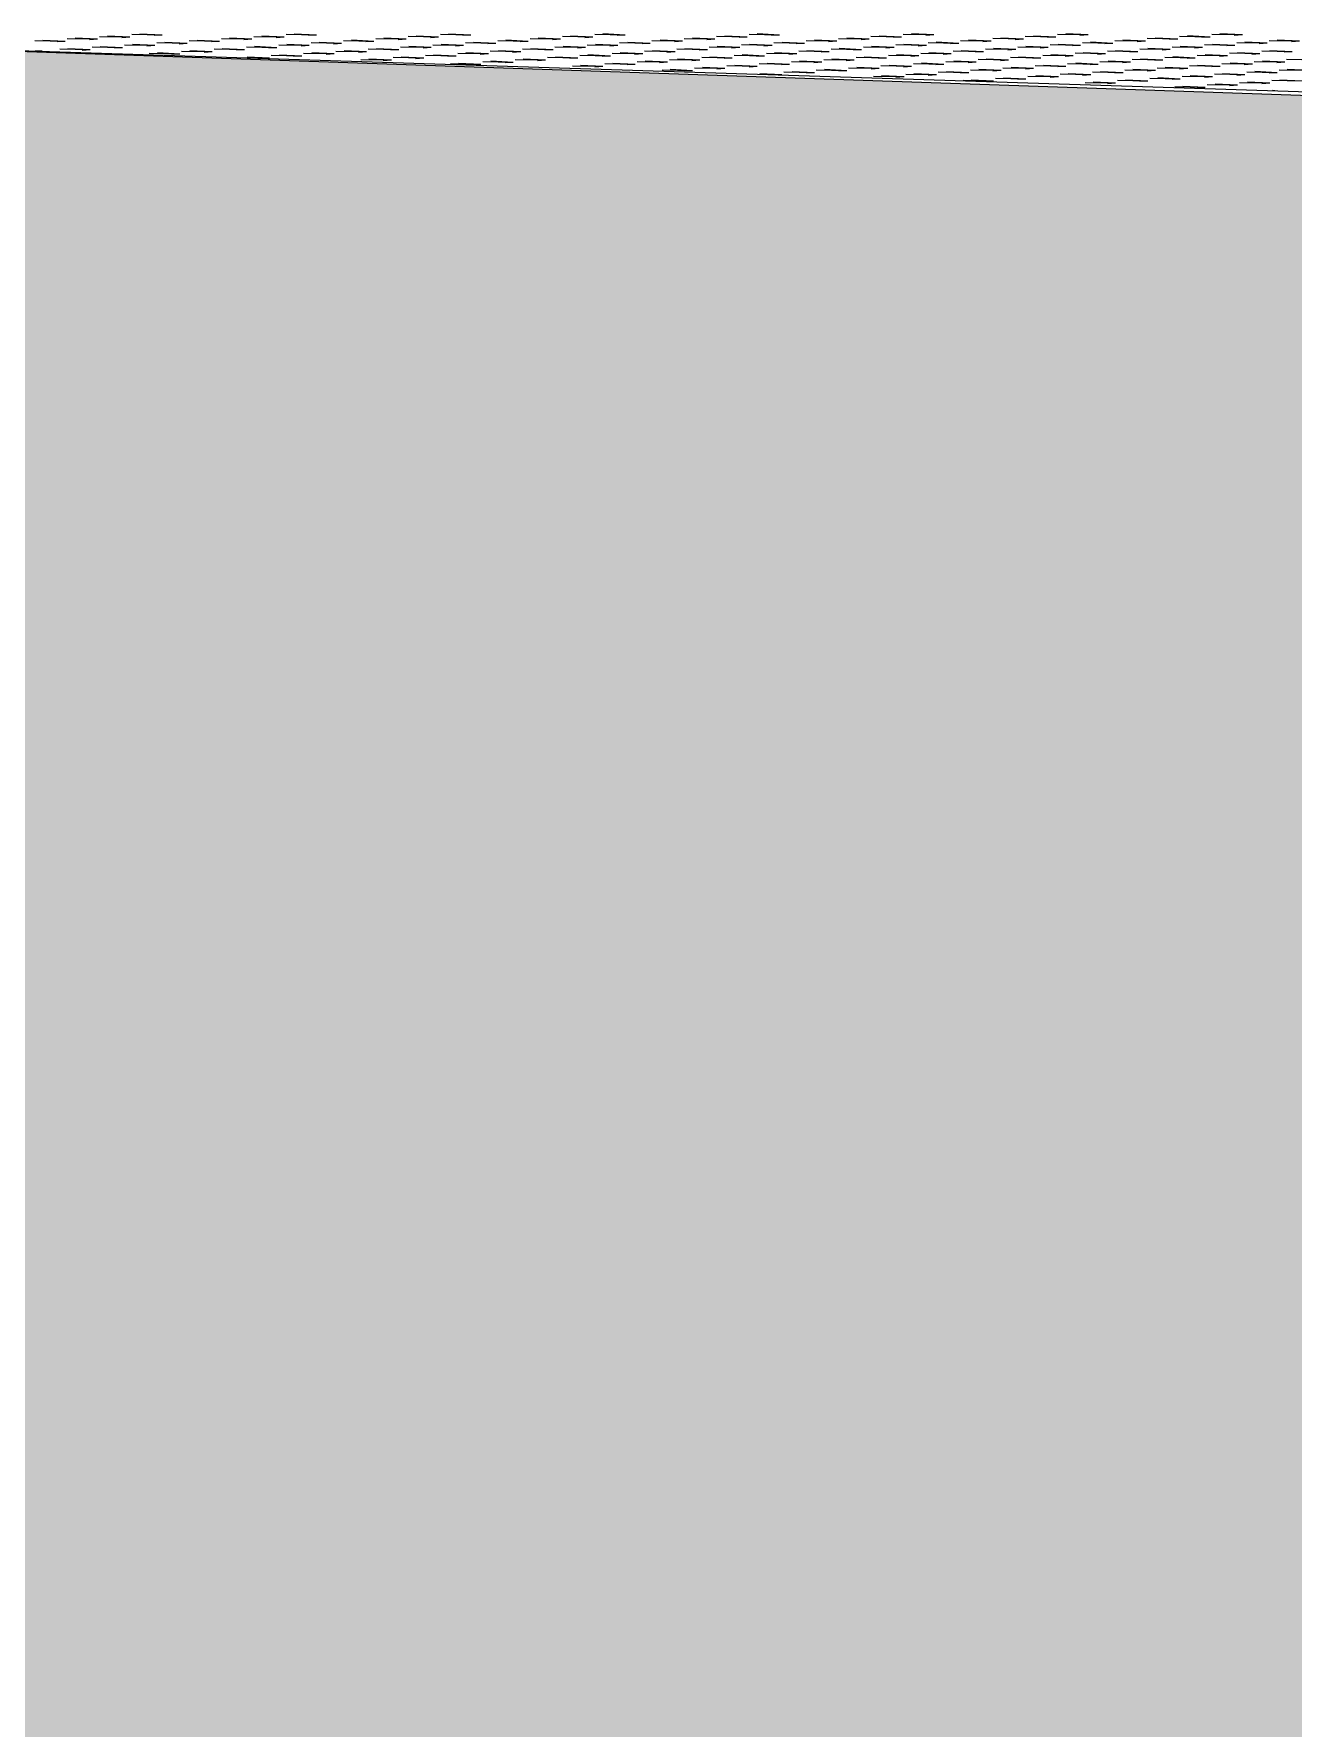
# Model space of a CAD drawing. Header units: millimetres. Extents: x -280990 to -136866, y -15139 to 7194.
# Drawn here: x -247907 to -244454, y -4846 to -201 of the extents above; entities that cross this region are included whole.
import ezdxf

# ---------------------------------------------------------------- set-up
doc = ezdxf.new("R2010")
doc.units = ezdxf.units.MM
doc.header["$MEASUREMENT"] = 0
doc.layers.add('New_2D Drafting - General_Pen_No__1', color=7, linetype='Continuous', lineweight=13)
doc.layers.add('New_Site & Landscape - Terrain_Pen_No__1', color=7, linetype='Continuous', lineweight=13)
doc.layers.add('New_2D Drafting - General_Pen_No__61', color=7, linetype='Continuous', lineweight=20, true_color=0x6a6a6a)

msp = doc.modelspace()

# ---------------------------------------------------------------- hatches: boundary and pattern name
at = {"layer": 'New_2D Drafting - General_Pen_No__61', "linetype": 'Continuous', "lineweight": 20, "true_color": 0x6a6a6a}
h = msp.add_hatch(dxfattribs=at)
h.set_pattern_fill('Dashed_0001', color=251, style=0, pattern_type=2)
h.set_pattern_definition([(45, (0, 0), (-183.84776, 183.84776), [195, -65]), (45, (7e-14, 183.85), (-183.84776, 183.84776), [195, -65])])
h.paths.add_polyline_path([(-280989.8059, -205.9561), (-266832.1573, -206.4056), (-260239.2033, -214.6036), (-256039.2219, -218.0945), (-254960.2206, -218.9913), (-250988.5325, -222.2925), (-248776.7755, -220), (-242945.6047, -420), (-241835.0918, -420), (-240879.019, -426.5), (-238812.8999, -424.2888), (-238812.8999, -900), (-238810.0426, -15138.6962), (-280989.8059, -15138.6962)])

# ---------------------------------------------------------------- linework, layer by layer
at = {"layer": 'New_2D Drafting - General_Pen_No__1', "color": 7, "linetype": 'Continuous', "lineweight": 13, "flags": 128}
msp.add_lwpolyline([(-280989.8059, -205.9561), (-266832.1573, -206.4056), (-260239.2033, -214.6036), (-256039.2219, -218.0945), (-254960.2206, -218.9913), (-250988.5325, -222.2925), (-248776.7755, -220), (-242945.6047, -420), (-241835.0918, -420), (-240879.019, -426.5), (-238812.8999, -424.2888), (-238812.8999, -900), (-238810.0426, -15138.6962), (-280989.8059, -15138.6962)], close=True, dxfattribs=at)
at = {"layer": 'New_Site & Landscape - Terrain_Pen_No__1', "color": 7, "linetype": 'Continuous', "lineweight": 13}
for p, q in [((-248776.7755, -220), (-242530.8903, -420)), ((-247820.5605, -221.8229), (-247904.1465, -220.3985)), ((-247820.5605, -221.8229), (-247881.9758, -218.9561)), ((-247820.5605, -221.8229), (-247842.7313, -223.2653)), ((-247731.8777, -216.0529), (-247815.4637, -214.6286)), ((-247731.8777, -216.0529), (-247793.293, -213.1861)), ((-247731.8777, -216.0529), (-247754.0484, -217.4954)), ((-247643.1948, -210.283), (-247726.7809, -208.8586)), ((-247643.1948, -210.283), (-247704.6101, -207.4162)), ((-247643.1948, -210.283), (-247665.3656, -211.7254)), ((-247574.8993, -233.29), (-247658.4854, -231.8657)), ((-247554.512, -204.513), (-247638.098, -203.0887)), ((-247574.8994, -233.29), (-247636.3146, -230.4233)), ((-247554.512, -204.513), (-247615.9273, -201.6462)), ((-247554.512, -204.513), (-247576.6827, -205.9555)), ((-247486.2165, -227.5201), (-247569.8025, -226.0958)), ((-247486.2165, -227.5201), (-247547.6318, -224.6533)), ((-247486.2165, -227.5201), (-247508.3872, -228.9626)), ((-247397.5337, -221.7501), (-247481.1197, -220.3258)), ((-247397.5337, -221.7501), (-247458.949, -218.8833)), ((-247397.5337, -221.7501), (-247419.7044, -223.1926)), ((-247308.8508, -215.9802), (-247392.4368, -214.5559)), ((-247308.8508, -215.9802), (-247370.2661, -213.1134)), ((-247308.8508, -215.9802), (-247331.0215, -217.4227)), ((-247220.168, -210.2102), (-247303.754, -208.7859)), ((-247220.168, -210.2102), (-247281.5833, -207.3434)), ((-247220.168, -210.2102), (-247242.3387, -211.6527)), ((-247151.8725, -233.2173), (-247235.4585, -231.793)), ((-247131.4851, -204.4403), (-247215.0711, -203.016)), ((-247151.8725, -233.2173), (-247213.2878, -230.3505)), ((-247131.4851, -204.4403), (-247192.9004, -201.5735)), ((-247131.4851, -204.4403), (-247153.6558, -205.8828)), ((-247063.1896, -227.4474), (-247146.7756, -226.0231)), ((-247063.1896, -227.4474), (-247124.6049, -224.5806)), ((-247063.1896, -227.4474), (-247085.3603, -228.8899)), ((-246974.5068, -221.6774), (-247058.0928, -220.2531)), ((-246974.5068, -221.6774), (-247035.9221, -218.8106)), ((-246974.5068, -221.6774), (-246996.6775, -223.1199)), ((-246885.8239, -215.9075), (-246969.4099, -214.4832)), ((-246885.8239, -215.9075), (-246947.2392, -213.0407)), ((-246885.8239, -215.9075), (-246907.9946, -217.35)), ((-246797.1411, -210.1375), (-246880.7271, -208.7132)), ((-246797.1411, -210.1375), (-246858.5564, -207.2707)), ((-246797.1411, -210.1375), (-246819.3118, -211.58)), ((-246728.8456, -233.1446), (-246812.4316, -231.7203)), ((-246708.4582, -204.3676), (-246792.0442, -202.9433)), ((-246728.8456, -233.1446), (-246790.2609, -230.2778)), ((-246708.4582, -204.3676), (-246769.8735, -201.5008)), ((-246708.4582, -204.3676), (-246730.629, -205.8101)), ((-246640.1627, -227.3747), (-246723.7488, -225.9504)), ((-246640.1627, -227.3747), (-246701.578, -224.5079)), ((-246640.1627, -227.3747), (-246662.3335, -228.8172)), ((-246551.4799, -221.6047), (-246635.0659, -220.1804)), ((-246551.4799, -221.6047), (-246612.8952, -218.7379)), ((-246551.4799, -221.6047), (-246573.6506, -223.0472)), ((-246462.7971, -215.8348), (-246546.3831, -214.4105)), ((-246462.797, -215.8348), (-246524.2123, -212.968)), ((-246462.797, -215.8348), (-246484.9678, -217.2772)), ((-246374.1142, -210.0648), (-246457.7002, -208.6405)), ((-246374.1142, -210.0648), (-246435.5295, -207.198)), ((-246374.1142, -210.0648), (-246396.2849, -211.5073)), ((-246305.8187, -233.0719), (-246389.4047, -231.6476)), ((-246285.4314, -204.2949), (-246369.0174, -202.8705)), ((-246305.8187, -233.0719), (-246367.234, -230.2051)), ((-246285.4314, -204.2949), (-246346.8467, -201.4281)), ((-246285.4314, -204.2949), (-246307.6021, -205.7373)), ((-246217.1359, -227.302), (-246300.7219, -225.8776)), ((-246217.1359, -227.302), (-246278.5512, -224.4352)), ((-246217.1359, -227.302), (-246239.3066, -228.7444)), ((-246128.453, -221.532), (-246212.039, -220.1077)), ((-246128.453, -221.532), (-246189.8683, -218.6652)), ((-246128.453, -221.532), (-246150.6237, -222.9745)), ((-246039.7702, -215.762), (-246123.3562, -214.3377)), ((-246039.7702, -215.762), (-246101.1855, -212.8952)), ((-246039.7702, -215.762), (-246061.9409, -217.2045)), ((-245951.0873, -209.9921), (-246034.6733, -208.5678)), ((-245951.0873, -209.9921), (-246012.5026, -207.1253)), ((-245951.0873, -209.9921), (-245973.258, -211.4346)), ((-245882.7918, -232.9992), (-245966.3778, -231.5749)), ((-245862.4045, -204.2221), (-245945.9905, -202.7978)), ((-245882.7918, -232.9992), (-245944.2071, -230.1324)), ((-245862.4045, -204.2221), (-245923.8198, -201.3553)), ((-245862.4045, -204.2221), (-245884.5752, -205.6646)), ((-245794.109, -227.2292), (-245877.695, -225.8049)), ((-245794.109, -227.2292), (-245855.5243, -224.3624)), ((-245794.109, -227.2292), (-245816.2797, -228.6717)), ((-245705.4261, -221.4593), (-245789.0121, -220.035)), ((-245705.4261, -221.4593), (-245766.8414, -218.5925)), ((-245705.4261, -221.4593), (-245727.5968, -222.9018)), ((-245616.7433, -215.6893), (-245700.3293, -214.265)), ((-245616.7433, -215.6893), (-245678.1586, -212.8225)), ((-245616.7433, -215.6893), (-245638.914, -217.1318)), ((-245528.0604, -209.9194), (-245611.6465, -208.4951)), ((-245528.0604, -209.9194), (-245589.4757, -207.0526)), ((-245528.0604, -209.9194), (-245550.2312, -211.3619)), ((-245459.765, -232.9265), (-245543.351, -231.5022)), ((-245439.3776, -204.1494), (-245522.9636, -202.7251)), ((-245459.765, -232.9265), (-245521.1802, -230.0597)), ((-245439.3776, -204.1494), (-245500.7929, -201.2826)), ((-245439.3776, -204.1494), (-245461.5483, -205.5919)), ((-245371.0821, -227.1565), (-245454.6681, -225.7322)), ((-245371.0821, -227.1565), (-245432.4974, -224.2897)), ((-245371.0821, -227.1565), (-245393.2528, -228.599)), ((-245282.3993, -221.3866), (-245365.9853, -219.9623)), ((-245282.3993, -221.3866), (-245343.8146, -218.5198)), ((-245282.3993, -221.3866), (-245304.57, -222.8291)), ((-245193.7164, -215.6166), (-245277.3024, -214.1923)), ((-245193.7164, -215.6166), (-245255.1317, -212.7498)), ((-245193.7164, -215.6166), (-245215.8871, -217.0591)), ((-245105.0336, -209.8467), (-245188.6196, -208.4224)), ((-245105.0336, -209.8467), (-245166.4489, -206.9799)), ((-245105.0336, -209.8467), (-245127.2043, -211.2892)), ((-245036.7381, -232.8538), (-245120.3241, -231.4294)), ((-245016.3507, -204.0767), (-245099.9367, -202.6524)), ((-245036.7381, -232.8538), (-245098.1534, -229.987)), ((-245016.3507, -204.0767), (-245077.766, -201.2099)), ((-245016.3507, -204.0767), (-245038.5214, -205.5192)), ((-244948.0552, -227.0838), (-245031.6412, -225.6595)), ((-244948.0552, -227.0838), (-245009.4705, -224.217)), ((-244948.0552, -227.0838), (-244970.2259, -228.5263)), ((-244859.3724, -221.3139), (-244942.9584, -219.8895)), ((-244859.3724, -221.3139), (-244920.7877, -218.4471)), ((-244859.3724, -221.3139), (-244881.5431, -222.7563)), ((-244770.6895, -215.5439), (-244854.2755, -214.1196)), ((-244770.6895, -215.5439), (-244832.1048, -212.6771)), ((-244770.6895, -215.5439), (-244792.8602, -216.9864)), ((-244682.0067, -209.7739), (-244765.5927, -208.3496)), ((-244682.0067, -209.7739), (-244743.422, -206.9072)), ((-244682.0067, -209.7739), (-244704.1774, -211.2164)), ((-244613.7112, -232.781), (-244697.2972, -231.3567)), ((-244593.3238, -204.004), (-244676.9099, -202.5797)), ((-244613.7112, -232.781), (-244675.1265, -229.9142)), ((-244593.3238, -204.004), (-244654.7391, -201.1372)), ((-244593.3238, -204.004), (-244615.4945, -205.4465)), ((-244525.0283, -227.0111), (-244608.6144, -225.5868)), ((-244525.0283, -227.0111), (-244586.4436, -224.1443)), ((-244525.0283, -227.0111), (-244547.1991, -228.4536)), ((-244436.3455, -221.2411), (-244519.9315, -219.8168)), ((-244436.3455, -221.2411), (-244497.7608, -218.3743)), ((-244436.3455, -221.2411), (-244458.5162, -222.6836)), ((-247884.1742, -248.5821), (-247902.3632, -247.7331)), ((-247752.265, -244.83), (-247835.851, -243.4056)), ((-247752.265, -244.83), (-247813.6803, -241.9632)), ((-247752.265, -244.83), (-247774.4357, -246.2724)), ((-247663.5822, -239.06), (-247747.1682, -237.6357)), ((-247663.5822, -239.06), (-247724.9975, -236.1932)), ((-247663.5822, -239.06), (-247685.7529, -240.5025)), ((-247574.8993, -233.29), (-247597.0701, -234.7325)), ((-247506.6039, -256.2971), (-247590.1899, -254.8728)), ((-247506.6039, -256.2971), (-247568.0192, -253.4303)), ((-247506.6039, -256.2971), (-247528.7746, -257.7396)), ((-247417.921, -250.5272), (-247501.507, -249.1029)), ((-247417.921, -250.5272), (-247479.3363, -247.6604)), ((-247417.921, -250.5272), (-247440.0917, -251.9697)), ((-247329.2382, -244.7572), (-247412.8242, -243.3329)), ((-247329.2382, -244.7572), (-247390.6535, -241.8904)), ((-247329.2382, -244.7572), (-247351.4089, -246.1997)), ((-247240.5553, -238.9873), (-247324.1413, -237.563)), ((-247260.9427, -267.7643), (-247322.358, -264.8975)), ((-247260.9427, -267.7643), (-247312.6309, -266.8836)), ((-247240.5553, -238.9873), (-247301.9706, -236.1205)), ((-247260.9427, -267.7643), (-247268.9187, -268.2833)), ((-247240.5553, -238.9873), (-247262.726, -240.4298)), ((-247172.2598, -261.9944), (-247255.8458, -260.5701)), ((-247172.2598, -261.9944), (-247233.6751, -259.1276)), ((-247172.2598, -261.9944), (-247194.4305, -263.4369)), ((-247151.8725, -233.2173), (-247174.0432, -234.6598)), ((-247083.577, -256.2244), (-247167.163, -254.8001)), ((-247083.577, -256.2244), (-247144.9923, -253.3576)), ((-247083.577, -256.2244), (-247105.7477, -257.6669)), ((-246994.8941, -250.4545), (-247078.4801, -249.0302)), ((-246994.8941, -250.4545), (-247056.3094, -247.5877)), ((-246994.8941, -250.4545), (-247017.0648, -251.897)), ((-246926.5986, -273.4616), (-247010.1846, -272.0373)), ((-246906.2113, -244.6845), (-246989.7973, -243.2602)), ((-246926.5986, -273.4616), (-246988.0139, -270.5948)), ((-246906.2113, -244.6845), (-246967.6266, -241.8177)), ((-246926.5986, -273.4616), (-246948.7693, -274.9041)), ((-246906.2113, -244.6845), (-246928.382, -246.127)), ((-246837.9158, -267.6916), (-246921.5018, -266.2673)), ((-246817.5284, -238.9146), (-246901.1144, -237.4903)), ((-246837.9158, -267.6916), (-246899.3311, -264.8248)), ((-246817.5284, -238.9146), (-246878.9437, -236.0478)), ((-246837.9158, -267.6916), (-246860.0865, -269.1341)), ((-246817.5284, -238.9146), (-246839.6991, -240.3571)), ((-246749.2329, -261.9217), (-246832.8189, -260.4974)), ((-246749.2329, -261.9217), (-246810.6482, -259.0549)), ((-246749.2329, -261.9217), (-246771.4037, -263.3642)), ((-246728.8456, -233.1446), (-246751.0163, -234.5871)), ((-246660.5501, -256.1517), (-246744.1361, -254.7274)), ((-246660.5501, -256.1517), (-246721.9654, -253.2849)), ((-246660.5501, -256.1517), (-246682.7208, -257.5942)), ((-246592.2546, -279.1588), (-246675.8406, -277.7345)), ((-246571.8672, -250.3818), (-246655.4533, -248.9574)), ((-246592.2546, -279.1588), (-246653.6699, -276.292)), ((-246571.8672, -250.3818), (-246633.2825, -247.515)), ((-246571.8672, -250.3818), (-246594.038, -251.8242)), ((-246503.5718, -273.3889), (-246587.1578, -271.9645)), ((-246483.1844, -244.6118), (-246566.7704, -243.1875)), ((-246503.5717, -273.3889), (-246564.987, -270.5221)), ((-246483.1844, -244.6118), (-246544.5997, -241.745)), ((-246503.5717, -273.3889), (-246525.7425, -274.8313)), ((-246483.1844, -244.6118), (-246505.3551, -246.0543)), ((-246414.8889, -267.6189), (-246498.4749, -266.1946)), ((-246394.5016, -238.8419), (-246478.0876, -237.4175)), ((-246414.8889, -267.6189), (-246476.3042, -264.7521)), ((-246394.5016, -238.8419), (-246455.9168, -235.9751)), ((-246414.8889, -267.6189), (-246437.0596, -269.0614)), ((-246394.5016, -238.8419), (-246416.6723, -240.2843)), ((-246326.2061, -261.8489), (-246409.7921, -260.4246)), ((-246326.2061, -261.8489), (-246387.6214, -258.9822)), ((-246326.2061, -261.8489), (-246348.3768, -263.2914)), ((-246305.8187, -233.0719), (-246327.9894, -234.5144)), ((-246237.5232, -256.079), (-246321.1092, -254.6547)), ((-246237.5232, -256.079), (-246298.9385, -253.2122)), ((-246237.5232, -256.079), (-246259.6939, -257.5215)), ((-246169.2277, -279.0861), (-246252.8137, -277.6618)), ((-246148.8404, -250.309), (-246232.4264, -248.8847)), ((-246169.2277, -279.0861), (-246230.643, -276.2193)), ((-246148.8404, -250.309), (-246210.2557, -247.4422)), ((-246148.8404, -250.309), (-246171.0111, -251.7515)), ((-246080.5449, -273.3161), (-246164.1309, -271.8918)), ((-246060.1575, -244.5391), (-246143.7435, -243.1148)), ((-246080.5449, -273.3161), (-246141.9602, -270.4493)), ((-246060.1575, -244.5391), (-246121.5728, -241.6723)), ((-246080.5449, -273.3161), (-246102.7156, -274.7586)), ((-246060.1575, -244.5391), (-246082.3282, -245.9816)), ((-245991.862, -267.5462), (-246075.448, -266.1219)), ((-245971.4747, -238.7691), (-246055.0607, -237.3448)), ((-245991.862, -267.5462), (-246053.2773, -264.6794)), ((-245971.4747, -238.7691), (-246032.89, -235.9023)), ((-245991.862, -267.5462), (-246014.0327, -268.9887)), ((-245971.4747, -238.7691), (-245993.6454, -240.2116)), ((-245903.1792, -261.7762), (-245986.7652, -260.3519)), ((-245903.1792, -261.7762), (-245964.5945, -258.9094)), ((-245903.1792, -261.7762), (-245925.3499, -263.2187)), ((-245882.7918, -232.9992), (-245904.9625, -234.4417)), ((-245814.4963, -256.0063), (-245898.0823, -254.582)), ((-245814.4963, -256.0063), (-245875.9116, -253.1395)), ((-245814.4963, -256.0063), (-245836.667, -257.4488)), ((-245746.2008, -279.0134), (-245829.7868, -277.5891)), ((-245725.8135, -250.2363), (-245809.3995, -248.812)), ((-245746.2008, -279.0134), (-245807.6161, -276.1466)), ((-245725.8135, -250.2363), (-245787.2288, -247.3695)), ((-245725.8135, -250.2363), (-245747.9842, -251.6788)), ((-245657.518, -273.2434), (-245741.104, -271.8191)), ((-245637.1306, -244.4664), (-245720.7167, -243.0421)), ((-245657.518, -273.2434), (-245718.9333, -270.3766)), ((-245637.1306, -244.4664), (-245698.5459, -241.5996)), ((-245657.518, -273.2434), (-245679.6887, -274.6859)), ((-245637.1306, -244.4664), (-245659.3014, -245.9089)), ((-245568.8351, -267.4735), (-245652.4212, -266.0492)), ((-245548.4478, -238.6964), (-245632.0338, -237.2721)), ((-245568.8351, -267.4735), (-245630.2504, -264.6067)), ((-245548.4478, -238.6964), (-245609.8631, -235.8296)), ((-245568.8351, -267.4735), (-245591.0059, -268.916)), ((-245548.4478, -238.6964), (-245570.6185, -240.1389)), ((-245480.1523, -261.7035), (-245563.7383, -260.2792)), ((-245480.1523, -261.7035), (-245541.5676, -258.8367)), ((-245480.1523, -261.7035), (-245502.323, -263.146)), ((-245459.765, -232.9265), (-245481.9357, -234.369)), ((-245391.4695, -255.9336), (-245475.0555, -254.5093)), ((-245391.4695, -255.9336), (-245452.8848, -253.0668)), ((-245391.4694, -255.9336), (-245413.6402, -257.3761)), ((-245323.174, -278.9407), (-245406.76, -277.5164)), ((-245302.7866, -250.1636), (-245386.3726, -248.7393)), ((-245323.174, -278.9407), (-245384.5893, -276.0739)), ((-245302.7866, -250.1636), (-245364.2019, -247.2968)), ((-245302.7866, -250.1636), (-245324.9573, -251.6061)), ((-245234.4911, -273.1707), (-245318.0771, -271.7464)), ((-245214.1038, -244.3937), (-245297.6898, -242.9694)), ((-245234.4911, -273.1707), (-245295.9064, -270.3039)), ((-245214.1038, -244.3937), (-245275.5191, -241.5269)), ((-245234.4911, -273.1707), (-245256.6618, -274.6132)), ((-245214.1038, -244.3937), (-245236.2745, -245.8362)), ((-245145.8083, -267.4008), (-245229.3943, -265.9764)), ((-245125.4209, -238.6237), (-245209.0069, -237.1994)), ((-245145.8083, -267.4008), (-245207.2236, -264.534)), ((-245125.4209, -238.6237), (-245186.8362, -235.7569)), ((-245145.8083, -267.4008), (-245167.979, -268.8432)), ((-245125.4209, -238.6237), (-245147.5916, -240.0662)), ((-245057.1254, -261.6308), (-245140.7114, -260.2065)), ((-245057.1254, -261.6308), (-245118.5407, -258.764)), ((-245057.1254, -261.6308), (-245079.2961, -263.0733)), ((-245036.7381, -232.8538), (-245058.9088, -234.2962)), ((-244968.4426, -255.8609), (-245052.0286, -254.4365)), ((-244968.4426, -255.8609), (-245029.8579, -252.9941)), ((-244968.4426, -255.8609), (-244990.6133, -257.3033)), ((-244900.1471, -278.8679), (-244983.7331, -277.4436)), ((-244879.7597, -250.0909), (-244963.3457, -248.6666)), ((-244900.1471, -278.8679), (-244961.5624, -276.0011)), ((-244879.7597, -250.0909), (-244941.175, -247.2241)), ((-244879.7597, -250.0909), (-244901.9304, -251.5334)), ((-244811.4642, -273.098), (-244895.0502, -271.6737)), ((-244791.0769, -244.3209), (-244874.6629, -242.8966)), ((-244811.4642, -273.098), (-244872.8795, -270.2312)), ((-244791.0769, -244.3209), (-244852.4922, -241.4542)), ((-244811.4642, -273.098), (-244833.6349, -274.5405)), ((-244791.0769, -244.3209), (-244813.2476, -245.7634)), ((-244722.7814, -267.328), (-244806.3674, -265.9037)), ((-244702.394, -238.551), (-244785.98, -237.1267)), ((-244722.7814, -267.328), (-244784.1967, -264.4612)), ((-244702.394, -238.551), (-244763.8093, -235.6842)), ((-244722.7814, -267.328), (-244744.9521, -268.7705)), ((-244702.394, -238.551), (-244724.5647, -239.9935)), ((-244634.0985, -261.5581), (-244717.6845, -260.1338)), ((-244634.0985, -261.5581), (-244695.5138, -258.6913)), ((-244634.0985, -261.5581), (-244656.2692, -263.0006)), ((-244613.7112, -232.781), (-244635.8819, -234.2235)), ((-244545.4157, -255.7881), (-244629.0017, -254.3638)), ((-244545.4157, -255.7881), (-244606.831, -252.9213)), ((-244545.4157, -255.7881), (-244567.5864, -257.2306)), ((-244477.1202, -278.7952), (-244560.7062, -277.3709)), ((-244456.7328, -250.0182), (-244540.3189, -248.5939)), ((-244477.1202, -278.7952), (-244538.5355, -275.9284)), ((-244456.7328, -250.0182), (-244518.1481, -247.1514)), ((-244456.7328, -250.0182), (-244478.9036, -251.4607)), ((-244388.4373, -273.0253), (-244472.0234, -271.601)), ((-246680.9374, -284.9288), (-246764.5235, -283.5044)), ((-246680.9374, -284.9288), (-246742.3527, -282.062)), ((-246680.9374, -284.9288), (-246703.1081, -286.3712)), ((-246592.2546, -279.1588), (-246614.4253, -280.6013)), ((-246346.5934, -290.626), (-246430.1794, -289.2017)), ((-246346.5934, -290.626), (-246408.0087, -287.7592)), ((-246346.5934, -290.626), (-246368.7641, -292.0685)), ((-246257.9106, -284.856), (-246341.4966, -283.4317)), ((-246257.9106, -284.856), (-246319.3259, -281.9892)), ((-246257.9106, -284.856), (-246280.0813, -286.2985)), ((-246169.2277, -279.0861), (-246191.3984, -280.5286)), ((-246100.9322, -302.0932), (-246184.5182, -300.6689)), ((-246100.9322, -302.0932), (-246162.3475, -299.2264)), ((-246100.9322, -302.0932), (-246123.1029, -303.5357)), ((-246012.2494, -296.3232), (-246095.8354, -294.8989)), ((-246012.2494, -296.3232), (-246073.6647, -293.4564)), ((-246012.2494, -296.3232), (-246034.4201, -297.7657)), ((-245923.5665, -290.5533), (-246007.1525, -289.129)), ((-245923.5665, -290.5533), (-245984.9818, -287.6865)), ((-245923.5665, -290.5533), (-245945.7372, -291.9958)), ((-245834.8837, -284.7833), (-245918.4697, -283.359)), ((-245855.9962, -313.5265), (-245916.6863, -310.6936)), ((-245834.8837, -284.7833), (-245896.299, -281.9165)), ((-245834.8837, -284.7833), (-245857.0544, -286.2258)), ((-245766.5882, -307.7904), (-245850.1742, -306.3661)), ((-245766.5882, -307.7904), (-245828.0035, -304.9236)), ((-245766.5882, -307.7904), (-245788.7589, -309.2329)), ((-245746.2008, -279.0134), (-245768.3715, -280.4559)), ((-245677.9053, -302.0205), (-245761.4913, -300.5962)), ((-245677.9053, -302.0205), (-245739.3206, -299.1537)), ((-245677.9053, -302.0205), (-245700.0761, -303.463)), ((-245589.2225, -296.2505), (-245672.8085, -294.8262)), ((-245589.2225, -296.2505), (-245650.6378, -293.3837)), ((-245589.2225, -296.2505), (-245611.3932, -297.693)), ((-245520.927, -319.2576), (-245604.513, -317.8333)), ((-245500.5396, -290.4806), (-245584.1257, -289.0563)), ((-245520.927, -319.2576), (-245582.3423, -316.3908)), ((-245500.5396, -290.4806), (-245561.9549, -287.6138)), ((-245520.927, -319.2576), (-245543.0977, -320.7001)), ((-245500.5396, -290.4806), (-245522.7104, -291.9231)), ((-245432.2441, -313.4877), (-245515.8302, -312.0633)), ((-245411.8568, -284.7106), (-245495.4428, -283.2863)), ((-245432.2441, -313.4877), (-245493.6594, -310.6209)), ((-245411.8568, -284.7106), (-245473.2721, -281.8438)), ((-245432.2441, -313.4877), (-245454.4149, -314.9301)), ((-245411.8568, -284.7106), (-245434.0275, -286.1531)), ((-245343.5613, -307.7177), (-245427.1473, -306.2934)), ((-245343.5613, -307.7177), (-245404.9766, -304.8509)), ((-245343.5613, -307.7177), (-245365.732, -309.1602)), ((-245323.174, -278.9407), (-245345.3447, -280.3831)), ((-245254.8785, -301.9478), (-245338.4645, -300.5234)), ((-245254.8785, -301.9478), (-245316.2938, -299.081)), ((-245254.8785, -301.9478), (-245277.0492, -303.3902)), ((-245186.583, -324.9548), (-245270.169, -323.5305)), ((-245166.1956, -296.1778), (-245249.7816, -294.7535)), ((-245186.583, -324.9548), (-245247.9983, -322.0881)), ((-245166.1956, -296.1778), (-245227.6109, -293.311)), ((-245186.583, -324.9548), (-245208.7537, -326.3973)), ((-245166.1956, -296.1778), (-245188.3663, -297.6203)), ((-245097.9001, -319.1849), (-245181.4861, -317.7606)), ((-245077.5128, -290.4078), (-245161.0988, -288.9835)), ((-245097.9001, -319.1849), (-245159.3154, -316.3181)), ((-245077.5128, -290.4078), (-245138.9281, -287.5411)), ((-245097.9001, -319.1849), (-245120.0708, -320.6274)), ((-245077.5128, -290.4078), (-245099.6835, -291.8503)), ((-245009.2173, -313.4149), (-245092.8033, -311.9906)), ((-244988.8299, -284.6379), (-245072.4159, -283.2136)), ((-245009.2173, -313.4149), (-245070.6326, -310.5481)), ((-244988.8299, -284.6379), (-245050.2452, -281.7711)), ((-245009.2173, -313.4149), (-245031.388, -314.8574)), ((-244988.8299, -284.6379), (-245011.0006, -286.0804)), ((-244920.5344, -307.645), (-245004.1204, -306.2207)), ((-244920.5344, -307.645), (-244981.9497, -304.7782)), ((-244920.5344, -307.645), (-244942.7051, -309.0875)), ((-244900.1471, -278.8679), (-244922.3178, -280.3104)), ((-244831.8516, -301.875), (-244915.4376, -300.4507)), ((-244831.8516, -301.875), (-244893.2669, -299.0082)), ((-244831.8516, -301.875), (-244854.0223, -303.3175)), ((-244763.5561, -324.8821), (-244847.1421, -323.4578)), ((-244743.1687, -296.1051), (-244826.7547, -294.6808)), ((-244763.5561, -324.8821), (-244824.9714, -322.0153)), ((-244743.1687, -296.1051), (-244804.584, -293.2383)), ((-244763.5561, -324.8821), (-244785.7268, -326.3246)), ((-244743.1687, -296.1051), (-244765.3394, -297.5476)), ((-244674.8732, -319.1122), (-244758.4592, -317.6879)), ((-244654.4859, -290.3351), (-244738.0719, -288.9108)), ((-244674.8732, -319.1122), (-244736.2885, -316.2454)), ((-244654.4859, -290.3351), (-244715.9012, -287.4683)), ((-244674.8732, -319.1122), (-244697.0439, -320.5547)), ((-244654.4859, -290.3351), (-244676.6566, -291.7776)), ((-244586.1904, -313.3422), (-244669.7764, -311.9179)), ((-244565.803, -284.5652), (-244649.389, -283.1409)), ((-244586.1904, -313.3422), (-244647.6057, -310.4754)), ((-244565.803, -284.5652), (-244627.2183, -281.6984)), ((-244586.1904, -313.3422), (-244608.3611, -314.7847)), ((-244565.803, -284.5652), (-244587.9738, -286.0077)), ((-244497.5075, -307.5723), (-244581.0936, -306.148)), ((-244497.5075, -307.5723), (-244558.9228, -304.7055)), ((-244497.5075, -307.5723), (-244519.6782, -309.0148)), ((-244477.1202, -278.7952), (-244499.2909, -280.2377)), ((-244408.8247, -301.8023), (-244492.4107, -300.378)), ((-244408.8247, -301.8023), (-244470.24, -298.9355)), ((-245275.2658, -330.7248), (-245358.8518, -329.3005)), ((-245275.2658, -330.7248), (-245336.6811, -327.858)), ((-245275.2658, -330.7248), (-245289.6587, -331.6612)), ((-244940.9218, -336.422), (-245024.5078, -334.9977)), ((-244940.9218, -336.422), (-245002.3371, -333.5552)), ((-244940.9218, -336.422), (-244963.0925, -337.8645)), ((-244852.2389, -330.6521), (-244935.8249, -329.2278)), ((-244852.2389, -330.6521), (-244913.6542, -327.7853)), ((-244852.2389, -330.6521), (-244874.4096, -332.0946)), ((-244695.2606, -347.8892), (-244778.8466, -346.4649)), ((-244695.2606, -347.8892), (-244756.6759, -345.0224)), ((-244695.2606, -347.8892), (-244717.4313, -349.3317)), ((-244606.5777, -342.1193), (-244690.1637, -340.695)), ((-244606.5777, -342.1193), (-244667.993, -339.2525)), ((-244606.5777, -342.1193), (-244628.7484, -343.5618)), ((-244517.8949, -336.3493), (-244601.4809, -334.925)), ((-244517.8949, -336.3493), (-244579.3102, -333.4825)), ((-244517.8949, -336.3493), (-244540.0656, -337.7918)), ((-244429.212, -330.5794), (-244512.7981, -329.1551)), ((-244503.8776, -356.8228), (-244511.0147, -356.4896)), ((-244429.212, -330.5794), (-244490.6273, -327.7126))]:
    msp.add_line(p, q, dxfattribs=at)

doc.saveas('drawing.dxf')
